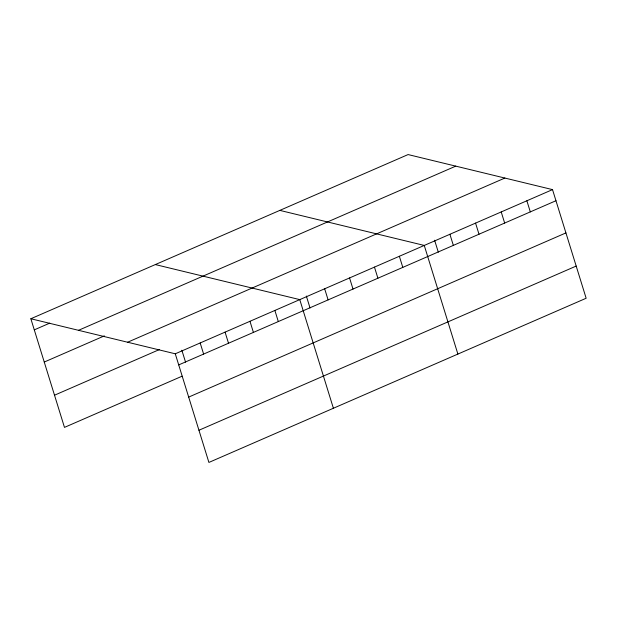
<?xml version="1.0" encoding="UTF-8"?>
<svg xmlns="http://www.w3.org/2000/svg" width="617" height="617" viewBox="0 0 617 617"><rect width="100%" height="100%" fill="white"/><g stroke="black" fill="none" stroke-linecap="round" stroke-linejoin="round"><path stroke-width="0.93" d="M30.85 318.75L408.092 154.566L552.524 189.612L586.15 298.25L208.908 462.434L175.274 353.796L30.85 318.75L64.477 427.388L182.1 376.193M34.29 329.864L49.746 323.138M78.513 330.311L455.755 166.135M44.254 362.048L104.35 335.887M127.619 342.227L504.86 178.051M54.52 395.204L159.263 349.615M175.274 353.796L552.524 189.612M178.722 364.909L555.963 200.726M188.679 397.093L565.92 232.91M198.944 430.25L576.185 266.066M279.833 210.389L424.257 245.435L457.883 354.073M155.337 264.57L299.769 299.615L333.396 408.253M526.872 200.78L530.312 211.893M501.22 211.947L504.66 223.061M475.56 223.107L479.008 234.221M449.909 234.275L453.348 245.389M434.607 240.221L438.309 252.168M399.361 256.271L402.801 267.385M374.465 267.107L377.905 278.221M349.561 277.943L353.001 289.057M324.665 288.779L328.105 299.893M306.34 296.037L310.043 307.991M274.873 310.451L278.313 321.565M249.97 321.287L253.41 332.401M225.074 332.123L228.514 343.237M200.178 342.959L203.618 354.073M181.853 350.217L185.555 362.171"/></g></svg>
